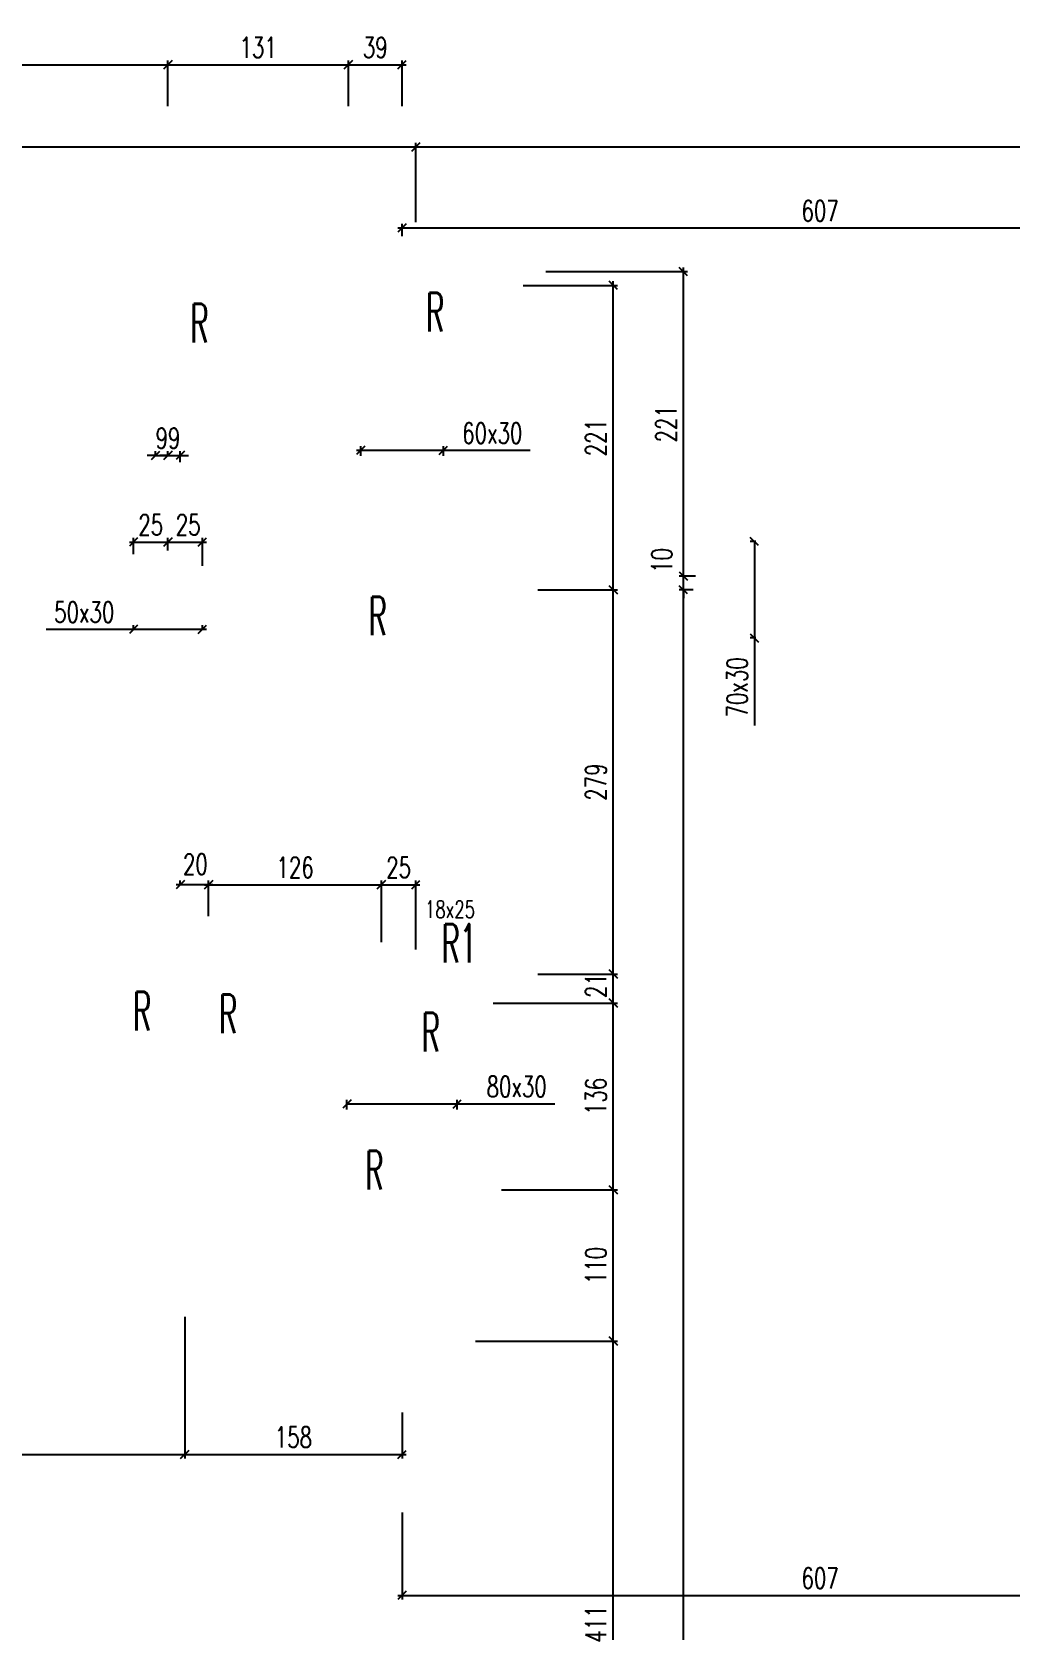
# Model space of a CAD drawing. Extents: x 307 to 786, y -197 to -94.
# Drawn here: x 321.51 to 328.61, y -107.27 to -95.67 of the extents above; entities that cross this region are included whole.
import ezdxf

# ---------------------------------------------------------------- set-up
doc = ezdxf.new("R2010")
doc.units = 0
doc.header["$LTSCALE"] = 0.5
doc.header["$MEASUREMENT"] = 0
doc.layers.get('DEFPOINTS').update_dxf_attribs({"linetype": 'CONTINUOUS'})
doc.layers.add('COTATION', color=7, linetype='CONTINUOUS')
doc.layers.add('REPERE-RAID', color=4, linetype='CONTINUOUS')
doc.styles.add('ROMANS8', font='romans.shx', dxfattribs={"width": 0.7})
doc.styles.get("Standard").update_dxf_attribs({"font": 'txt.shx'})
doc.dimstyles.new('COT50 cm', dxfattribs={"dimtxt": 0.15, "dimasz": 0.06, "dimexe": 0.03, "dimexo": 0.1, "dimgap": 0.05, "dimtad": 1, "dimdec": 0, "dimlfac": 100, "dimzin": 0, "dimdsep": 46, "dimtxsty": 'ROMANS8', "dimblk1": 'OBLIQUE', "dimblk2": 'OBLIQUE', "dimsah": 1, "dimcen": 0.03, "dimdle": 0.03, "dimclrt": 1, "dimadec": 0, "dimazin": 0, "dimtfac": 1, "dimtdec": 0, "dimtmove": 0, "dimatfit": 3, "dimfxl": 1, "dimfxlon": 1, "dimtolj": 1, "dimtzin": 0, "dimlwd": -1, "dimlwe": -1, "dimarcsym": 0})

# ---------------------------------------------------------------- blocks, each defined once
blk = doc.blocks.new('_Oblique')
at = {"layer": 'COTATION', "color": 0, "lineweight": -2}
blk.add_line((-0.5, -0.5), (0.5, 0.5), dxfattribs=at)
blk = doc.blocks.new('*D3')
at = {"layer": 'COTATION', "color": 0, "transparency": 16777216}
for p, q in [((317.269, -95.905), (322.529, -95.905)), ((317.299, -96.205), (317.299, -95.875)), ((322.499, -96.205), (322.499, -95.875))]:
    blk.add_line(p, q, dxfattribs=at)
at = {"layer": 'DEFPOINTS', "color": 0, "transparency": 16777216}
for p in [(322.499, -95.905), (317.299, -96.667), (322.499, -96.76)]:
    blk.add_point(p, dxfattribs=at)
at = {"layer": 'COTATION', "color": 0, "transparency": 16777216, "xscale": 0.06, "yscale": 0.06, "zscale": 0.06, "rotation": 180}
blk.add_blockref('_Oblique', (317.299, -95.905), dxfattribs=at)
at = {"layer": 'COTATION', "color": 0, "transparency": 16777216, "xscale": 0.06, "yscale": 0.06, "zscale": 0.06}
blk.add_blockref('_Oblique', (322.499, -95.905), dxfattribs=at)
at = {"layer": 'COTATION', "color": 1, "transparency": 16777216, "insert": (319.899, -95.78), "char_height": 0.15, "attachment_point": 5, "style": 'ROMANS8', "bg_fill": 3, "box_fill_scale": 1.25, "bg_fill_color": 256, "bg_fill_true_color": 13158600, "bg_fill_transparency": 0}
blk.add_mtext('\\A1;520', dxfattribs=at)
blk = doc.blocks.new('*D4')
at = {"layer": 'COTATION', "color": 0, "transparency": 16777216}
for p, q in [((323.779, -95.905), (324.229, -95.905)), ((323.809, -96.205), (323.809, -95.875)), ((324.199, -96.205), (324.199, -95.875))]:
    blk.add_line(p, q, dxfattribs=at)
at = {"layer": 'DEFPOINTS', "color": 0, "transparency": 16777216}
for p in [(324.199, -95.905), (324.199, -97.083), (323.809, -97.184)]:
    blk.add_point(p, dxfattribs=at)
at = {"layer": 'COTATION', "color": 0, "transparency": 16777216, "xscale": 0.06, "yscale": 0.06, "zscale": 0.06, "rotation": 180}
blk.add_blockref('_Oblique', (323.809, -95.905), dxfattribs=at)
at = {"layer": 'COTATION', "color": 0, "transparency": 16777216, "xscale": 0.06, "yscale": 0.06, "zscale": 0.06}
blk.add_blockref('_Oblique', (324.199, -95.905), dxfattribs=at)
at = {"layer": 'COTATION', "color": 1, "transparency": 16777216, "insert": (324.004, -95.78), "char_height": 0.15, "attachment_point": 5, "style": 'ROMANS8', "bg_fill": 3, "box_fill_scale": 1.25, "bg_fill_color": 256, "bg_fill_true_color": 13158600, "bg_fill_transparency": 0}
blk.add_mtext('\\A1;39', dxfattribs=at)
blk = doc.blocks.new('*D5')
at = {"layer": 'COTATION', "color": 0, "transparency": 16777216}
for p, q in [((324.199, -97.149), (324.199, -97.06)), ((330.269, -97.318), (330.269, -97.06)), ((324.169, -97.09), (330.299, -97.09))]:
    blk.add_line(p, q, dxfattribs=at)
at = {"layer": 'DEFPOINTS', "color": 0, "transparency": 16777216}
for p in [(330.269, -97.09), (324.199, -97.249), (330.269, -97.418)]:
    blk.add_point(p, dxfattribs=at)
at = {"layer": 'COTATION', "color": 0, "transparency": 16777216, "xscale": 0.06, "yscale": 0.06, "zscale": 0.06, "rotation": 180}
blk.add_blockref('_Oblique', (324.199, -97.09), dxfattribs=at)
at = {"layer": 'COTATION', "color": 0, "transparency": 16777216, "xscale": 0.06, "yscale": 0.06, "zscale": 0.06}
blk.add_blockref('_Oblique', (330.269, -97.09), dxfattribs=at)
at = {"layer": 'COTATION', "color": 1, "transparency": 16777216, "insert": (327.234, -96.965), "char_height": 0.15, "attachment_point": 5, "style": 'ROMANS8', "bg_fill": 3, "box_fill_scale": 1.25, "bg_fill_color": 256, "bg_fill_true_color": 13158600, "bg_fill_transparency": 0}
blk.add_mtext('\\A1;607', dxfattribs=at)
blk = doc.blocks.new('*D56')
at = {"layer": 'COTATION', "color": 0, "transparency": 16777216}
for p, q in [((324.732, -105.17), (325.762, -105.17)), ((325.732, -109.307), (325.732, -105.14)), ((324.732, -109.277), (325.762, -109.277))]:
    blk.add_line(p, q, dxfattribs=at)
at = {"layer": 'DEFPOINTS', "color": 0, "transparency": 16777216}
for p in [(324.299, -105.17), (325.732, -105.17), (324.356, -109.277)]:
    blk.add_point(p, dxfattribs=at)
at = {"layer": 'COTATION', "color": 0, "transparency": 16777216, "xscale": 0.06, "yscale": 0.06, "zscale": 0.06}
for p, rotation in [((325.732, -105.17), 90), ((325.732, -109.277), 270)]:
    blk.add_blockref('_Oblique', p, dxfattribs=dict(at, rotation=rotation))
at = {"layer": 'COTATION', "color": 1, "transparency": 16777216, "insert": (325.607, -107.223), "char_height": 0.15, "attachment_point": 5, "rotation": 90, "style": 'ROMANS8'}
blk.add_mtext('\\A1;411', dxfattribs=at)
blk = doc.blocks.new('*D57')
at = {"layer": 'COTATION', "color": 0, "transparency": 16777216}
for p, q in [((325.732, -105.2), (325.732, -104.042)), ((324.921, -104.072), (325.762, -104.072)), ((324.732, -105.17), (325.762, -105.17))]:
    blk.add_line(p, q, dxfattribs=at)
at = {"layer": 'DEFPOINTS', "color": 0, "transparency": 16777216}
for p in [(324.821, -104.072), (325.732, -104.072), (324.299, -105.17)]:
    blk.add_point(p, dxfattribs=at)
at = {"layer": 'COTATION', "color": 0, "transparency": 16777216, "xscale": 0.06, "yscale": 0.06, "zscale": 0.06}
for p, rotation in [((325.732, -104.072), 90), ((325.732, -105.17), 270)]:
    blk.add_blockref('_Oblique', p, dxfattribs=dict(at, rotation=rotation))
at = {"layer": 'COTATION', "color": 1, "transparency": 16777216, "insert": (325.607, -104.621), "char_height": 0.15, "attachment_point": 5, "rotation": 90, "style": 'ROMANS8'}
blk.add_mtext('\\A1;110', dxfattribs=at)
blk = doc.blocks.new('*D58')
at = {"layer": 'COTATION', "color": 0, "transparency": 16777216}
for p, q in [((324.861, -102.716), (325.762, -102.716)), ((325.732, -104.102), (325.732, -102.686)), ((324.921, -104.072), (325.762, -104.072))]:
    blk.add_line(p, q, dxfattribs=at)
at = {"layer": 'DEFPOINTS', "color": 0, "transparency": 16777216}
for p in [(324.761, -102.716), (325.732, -102.716), (324.821, -104.072)]:
    blk.add_point(p, dxfattribs=at)
at = {"layer": 'COTATION', "color": 0, "transparency": 16777216, "xscale": 0.06, "yscale": 0.06, "zscale": 0.06}
for p, rotation in [((325.732, -102.716), 90), ((325.732, -104.072), 270)]:
    blk.add_blockref('_Oblique', p, dxfattribs=dict(at, rotation=rotation))
at = {"layer": 'COTATION', "color": 1, "transparency": 16777216, "insert": (325.607, -103.394), "char_height": 0.15, "attachment_point": 5, "rotation": 90, "style": 'ROMANS8'}
blk.add_mtext('\\A1;136', dxfattribs=at)
blk = doc.blocks.new('*D59')
at = {"layer": 'COTATION', "color": 0, "transparency": 16777216}
for p, q in [((325.185, -102.506), (325.762, -102.506)), ((325.732, -102.746), (325.732, -102.476)), ((324.861, -102.716), (325.762, -102.716))]:
    blk.add_line(p, q, dxfattribs=at)
at = {"layer": 'DEFPOINTS', "color": 0, "transparency": 16777216}
for p in [(325.085, -102.506), (325.732, -102.506), (324.761, -102.716)]:
    blk.add_point(p, dxfattribs=at)
at = {"layer": 'COTATION', "color": 0, "transparency": 16777216, "xscale": 0.06, "yscale": 0.06, "zscale": 0.06}
for p, rotation in [((325.732, -102.506), 90), ((325.732, -102.716), 270)]:
    blk.add_blockref('_Oblique', p, dxfattribs=dict(at, rotation=rotation))
at = {"layer": 'COTATION', "color": 1, "transparency": 16777216, "insert": (325.607, -102.589), "char_height": 0.15, "attachment_point": 5, "rotation": 90, "style": 'ROMANS8'}
blk.add_mtext('\\A1;21', dxfattribs=at)
blk = doc.blocks.new('*D60')
at = {"layer": 'COTATION', "color": 0, "transparency": 16777216}
for p, q in [((325.185, -99.717), (325.762, -99.717)), ((325.732, -102.536), (325.732, -99.687)), ((325.185, -102.506), (325.762, -102.506))]:
    blk.add_line(p, q, dxfattribs=at)
at = {"layer": 'DEFPOINTS', "color": 0, "transparency": 16777216}
for p in [(325.085, -99.717), (325.732, -99.717), (325.085, -102.506)]:
    blk.add_point(p, dxfattribs=at)
at = {"layer": 'COTATION', "color": 0, "transparency": 16777216, "xscale": 0.06, "yscale": 0.06, "zscale": 0.06}
for p, rotation in [((325.732, -99.717), 90), ((325.732, -102.506), 270)]:
    blk.add_blockref('_Oblique', p, dxfattribs=dict(at, rotation=rotation))
at = {"layer": 'COTATION', "color": 1, "transparency": 16777216, "insert": (325.607, -101.112), "char_height": 0.15, "attachment_point": 5, "rotation": 90, "style": 'ROMANS8'}
blk.add_mtext('\\A1;279', dxfattribs=at)
blk = doc.blocks.new('*D61')
at = {"layer": 'COTATION', "color": 0, "transparency": 16777216}
for p, q in [((325.078, -97.507), (325.762, -97.507)), ((325.732, -99.747), (325.732, -97.477)), ((325.185, -99.717), (325.762, -99.717))]:
    blk.add_line(p, q, dxfattribs=at)
at = {"layer": 'DEFPOINTS', "color": 0, "transparency": 16777216}
for p in [(324.978, -97.507), (325.732, -97.507), (325.085, -99.717)]:
    blk.add_point(p, dxfattribs=at)
at = {"layer": 'COTATION', "color": 0, "transparency": 16777216, "xscale": 0.06, "yscale": 0.06, "zscale": 0.06}
for p, rotation in [((325.732, -97.507), 90), ((325.732, -99.717), 270)]:
    blk.add_blockref('_Oblique', p, dxfattribs=dict(at, rotation=rotation))
at = {"layer": 'COTATION', "color": 1, "transparency": 16777216, "insert": (325.607, -98.612), "char_height": 0.15, "attachment_point": 5, "rotation": 90, "style": 'ROMANS8'}
blk.add_mtext('\\A1;221', dxfattribs=at)
blk = doc.blocks.new('*D98')
at = {"layer": 'COTATION', "color": 0, "transparency": 16777216}
for p, q in [((322.469, -95.905), (323.839, -95.905)), ((322.499, -96.205), (322.499, -95.875)), ((323.809, -96.205), (323.809, -95.875))]:
    blk.add_line(p, q, dxfattribs=at)
at = {"layer": 'DEFPOINTS', "color": 0, "transparency": 16777216}
for p in [(323.809, -95.905), (323.809, -96.596), (322.499, -96.76)]:
    blk.add_point(p, dxfattribs=at)
at = {"layer": 'COTATION', "color": 0, "transparency": 16777216, "xscale": 0.06, "yscale": 0.06, "zscale": 0.06, "rotation": 180}
blk.add_blockref('_Oblique', (322.499, -95.905), dxfattribs=at)
at = {"layer": 'COTATION', "color": 0, "transparency": 16777216, "xscale": 0.06, "yscale": 0.06, "zscale": 0.06}
blk.add_blockref('_Oblique', (323.809, -95.905), dxfattribs=at)
at = {"layer": 'COTATION', "color": 1, "transparency": 16777216, "insert": (323.154, -95.78), "char_height": 0.15, "attachment_point": 5, "style": 'ROMANS8', "bg_fill": 3, "box_fill_scale": 1.25, "bg_fill_color": 256, "bg_fill_true_color": 13158600, "bg_fill_transparency": 0}
blk.add_mtext('\\A1;131', dxfattribs=at)
blk = doc.blocks.new('*D109')
at = {"layer": 'COTATION', "color": 0, "transparency": 16777216}
for p, q in [((326.768, -99.366), (326.727, -99.366)), ((326.757, -99.366), (326.757, -100.096)), ((326.768, -100.066), (326.727, -100.066)), ((326.757, -100.066), (326.757, -100.702))]:
    blk.add_line(p, q, dxfattribs=at)
at = {"layer": 'DEFPOINTS', "color": 0, "transparency": 16777216}
for p in [(326.757, -99.366), (326.868, -99.366), (326.868, -100.066)]:
    blk.add_point(p, dxfattribs=at)
at = {"layer": 'COTATION', "color": 0, "transparency": 16777216, "xscale": 0.06, "yscale": 0.06, "zscale": 0.06}
for p, rotation in [((326.757, -99.366), 90), ((326.757, -100.066), 270)]:
    blk.add_blockref('_Oblique', p, dxfattribs=dict(at, rotation=rotation))
at = {"layer": 'COTATION', "color": 1, "transparency": 16777216, "insert": (326.632, -100.424), "char_height": 0.15, "attachment_point": 5, "rotation": 90, "style": 'ROMANS8'}
blk.add_mtext('\\A1;70x30', dxfattribs=at)
blk = doc.blocks.new('*D134')
at = {"layer": 'COTATION', "color": 0, "transparency": 16777216}
for p, q in [((323.799, -103.488), (323.799, -103.418)), ((323.799, -103.448), (324.629, -103.448)), ((324.599, -103.488), (324.599, -103.418)), ((324.599, -103.448), (325.309, -103.448))]:
    blk.add_line(p, q, dxfattribs=at)
at = {"layer": 'DEFPOINTS', "color": 0, "transparency": 16777216}
for p in [(323.799, -103.448), (323.799, -103.62), (324.599, -103.659)]:
    blk.add_point(p, dxfattribs=at)
at = {"layer": 'COTATION', "color": 0, "transparency": 16777216, "xscale": 0.06, "yscale": 0.06, "zscale": 0.06, "rotation": 180}
blk.add_blockref('_Oblique', (323.799, -103.448), dxfattribs=at)
at = {"layer": 'COTATION', "color": 0, "transparency": 16777216, "xscale": 0.06, "yscale": 0.06, "zscale": 0.06}
blk.add_blockref('_Oblique', (324.599, -103.448), dxfattribs=at)
at = {"layer": 'COTATION', "color": 1, "transparency": 16777216, "insert": (325.031, -103.323), "char_height": 0.15, "attachment_point": 5, "style": 'ROMANS8'}
blk.add_mtext('\\A1;80x30', dxfattribs=at)
blk = doc.blocks.new('*D138')
at = {"layer": 'COTATION', "color": 0, "transparency": 16777216}
for p, q in [((322.219, -99.37), (322.529, -99.37)), ((322.249, -99.457), (322.249, -99.34)), ((322.499, -99.432), (322.499, -99.34))]:
    blk.add_line(p, q, dxfattribs=at)
at = {"layer": 'DEFPOINTS', "color": 0, "transparency": 16777216}
for p in [(322.499, -99.37), (322.249, -99.557), (322.499, -99.532)]:
    blk.add_point(p, dxfattribs=at)
at = {"layer": 'COTATION', "color": 0, "transparency": 16777216, "xscale": 0.06, "yscale": 0.06, "zscale": 0.06, "rotation": 180}
blk.add_blockref('_Oblique', (322.249, -99.37), dxfattribs=at)
at = {"layer": 'COTATION', "color": 0, "transparency": 16777216, "xscale": 0.06, "yscale": 0.06, "zscale": 0.06}
blk.add_blockref('_Oblique', (322.499, -99.37), dxfattribs=at)
at = {"layer": 'COTATION', "color": 1, "transparency": 16777216, "insert": (322.374, -99.245), "char_height": 0.15, "attachment_point": 5, "style": 'ROMANS8'}
blk.add_mtext('\\A1;25', dxfattribs=at)
blk = doc.blocks.new('*D139')
at = {"layer": 'COTATION', "color": 0, "transparency": 16777216}
for p, q in [((322.469, -99.37), (322.779, -99.37)), ((322.499, -99.432), (322.499, -99.34)), ((322.749, -99.542), (322.749, -99.34))]:
    blk.add_line(p, q, dxfattribs=at)
at = {"layer": 'DEFPOINTS', "color": 0, "transparency": 16777216}
for p in [(322.749, -99.37), (322.499, -99.532), (322.749, -99.642)]:
    blk.add_point(p, dxfattribs=at)
at = {"layer": 'COTATION', "color": 0, "transparency": 16777216, "xscale": 0.06, "yscale": 0.06, "zscale": 0.06, "rotation": 180}
blk.add_blockref('_Oblique', (322.499, -99.37), dxfattribs=at)
at = {"layer": 'COTATION', "color": 0, "transparency": 16777216, "xscale": 0.06, "yscale": 0.06, "zscale": 0.06}
blk.add_blockref('_Oblique', (322.749, -99.37), dxfattribs=at)
at = {"layer": 'COTATION', "color": 1, "transparency": 16777216, "insert": (322.646, -99.245), "char_height": 0.15, "attachment_point": 5, "style": 'ROMANS8'}
blk.add_mtext('\\A1;25', dxfattribs=at)
blk = doc.blocks.new('*D142')
at = {"layer": 'COTATION', "color": 0, "transparency": 16777216}
for p, q in [((322.409, -98.741), (322.409, -98.711)), ((322.499, -98.741), (322.499, -98.711)), ((322.409, -98.741), (322.349, -98.741)), ((322.409, -98.741), (322.499, -98.741)), ((322.499, -98.741), (322.559, -98.741))]:
    blk.add_line(p, q, dxfattribs=at)
at = {"layer": 'DEFPOINTS', "color": 0, "transparency": 16777216}
for p in [(322.409, -98.8), (322.499, -98.741), (322.499, -98.8)]:
    blk.add_point(p, dxfattribs=at)
at = {"layer": 'COTATION', "color": 0, "transparency": 16777216, "xscale": 0.06, "yscale": 0.06, "zscale": 0.06}
blk.add_blockref('_Oblique', (322.409, -98.741), dxfattribs=at)
at = {"layer": 'COTATION', "color": 0, "transparency": 16777216, "xscale": 0.06, "yscale": 0.06, "zscale": 0.06, "rotation": 180}
blk.add_blockref('_Oblique', (322.499, -98.741), dxfattribs=at)
at = {"layer": 'COTATION', "color": 1, "transparency": 16777216, "insert": (322.454, -98.616), "char_height": 0.15, "attachment_point": 5, "style": 'ROMANS8'}
blk.add_mtext('\\A1;9', dxfattribs=at)
blk = doc.blocks.new('*D143')
at = {"layer": 'COTATION', "color": 0, "transparency": 16777216}
for p, q in [((322.499, -98.741), (322.499, -98.711)), ((322.589, -98.79), (322.589, -98.711)), ((322.499, -98.741), (322.439, -98.741)), ((322.499, -98.741), (322.589, -98.741)), ((322.589, -98.741), (322.649, -98.741))]:
    blk.add_line(p, q, dxfattribs=at)
at = {"layer": 'DEFPOINTS', "color": 0, "transparency": 16777216}
for p in [(322.499, -98.8), (322.589, -98.741), (322.589, -98.89)]:
    blk.add_point(p, dxfattribs=at)
at = {"layer": 'COTATION', "color": 0, "transparency": 16777216, "xscale": 0.06, "yscale": 0.06, "zscale": 0.06}
blk.add_blockref('_Oblique', (322.499, -98.741), dxfattribs=at)
at = {"layer": 'COTATION', "color": 0, "transparency": 16777216, "xscale": 0.06, "yscale": 0.06, "zscale": 0.06, "rotation": 180}
blk.add_blockref('_Oblique', (322.589, -98.741), dxfattribs=at)
at = {"layer": 'COTATION', "color": 1, "transparency": 16777216, "insert": (322.544, -98.616), "char_height": 0.15, "attachment_point": 5, "style": 'ROMANS8'}
blk.add_mtext('\\A1;9', dxfattribs=at)
blk = doc.blocks.new('*D146')
at = {"layer": 'COTATION', "color": 0, "transparency": 16777216}
for p, q in [((322.249, -100.009), (322.249, -99.974)), ((322.749, -100.009), (322.749, -99.974)), ((322.249, -100.004), (321.614, -100.004)), ((322.779, -100.004), (322.249, -100.004))]:
    blk.add_line(p, q, dxfattribs=at)
at = {"layer": 'DEFPOINTS', "color": 0, "transparency": 16777216}
for p in [(322.249, -100.004), (322.249, -100.109), (322.749, -100.109)]:
    blk.add_point(p, dxfattribs=at)
at = {"layer": 'COTATION', "color": 0, "transparency": 16777216, "xscale": 0.06, "yscale": 0.06, "zscale": 0.06, "rotation": 180}
blk.add_blockref('_Oblique', (322.249, -100.004), dxfattribs=at)
at = {"layer": 'COTATION', "color": 0, "transparency": 16777216, "xscale": 0.06, "yscale": 0.06, "zscale": 0.06}
blk.add_blockref('_Oblique', (322.749, -100.004), dxfattribs=at)
at = {"layer": 'COTATION', "color": 1, "transparency": 16777216, "insert": (321.891, -99.879), "char_height": 0.15, "attachment_point": 5, "style": 'ROMANS8'}
blk.add_mtext('\\A1;50x30', dxfattribs=at)
blk = doc.blocks.new('*D148')
at = {"layer": 'COTATION', "color": 0, "transparency": 16777216}
for p, q in [((323.869, -98.704), (324.499, -98.704)), ((323.899, -98.744), (323.899, -98.674)), ((324.499, -98.744), (324.499, -98.674)), ((324.499, -98.704), (325.129, -98.704))]:
    blk.add_line(p, q, dxfattribs=at)
at = {"layer": 'DEFPOINTS', "color": 0, "transparency": 16777216}
for p in [(324.499, -98.704), (323.899, -99.044), (324.499, -99.044)]:
    blk.add_point(p, dxfattribs=at)
at = {"layer": 'COTATION', "color": 0, "transparency": 16777216, "xscale": 0.06, "yscale": 0.06, "zscale": 0.06, "rotation": 180}
blk.add_blockref('_Oblique', (323.899, -98.704), dxfattribs=at)
at = {"layer": 'COTATION', "color": 0, "transparency": 16777216, "xscale": 0.06, "yscale": 0.06, "zscale": 0.06}
blk.add_blockref('_Oblique', (324.499, -98.704), dxfattribs=at)
at = {"layer": 'COTATION', "color": 1, "transparency": 16777216, "insert": (324.854, -98.579), "char_height": 0.15, "attachment_point": 5, "style": 'ROMANS8'}
blk.add_mtext('\\A1;60x30', dxfattribs=at)
blk = doc.blocks.new('*D452')
at = {"layer": 'COTATION', "color": 0, "linetype": 'ByBlock', "transparency": 16777216}
for p, q in [((317.349, -104.993), (317.349, -106.023)), ((322.621, -104.993), (322.621, -106.023)), ((317.319, -105.993), (322.651, -105.993))]:
    blk.add_line(p, q, dxfattribs=at)
at = {"layer": 'DEFPOINTS', "color": 0, "linetype": 'ByBlock', "transparency": 16777216}
for p in [(317.349, -104.572), (322.621, -104.822), (322.621, -105.993)]:
    blk.add_point(p, dxfattribs=at)
at = {"layer": 'COTATION', "color": 0, "linetype": 'ByBlock', "transparency": 16777216, "xscale": 0.06, "yscale": 0.06, "zscale": 0.06, "rotation": 180}
blk.add_blockref('_Oblique', (317.349, -105.993), dxfattribs=at)
at = {"layer": 'COTATION', "color": 0, "linetype": 'ByBlock', "transparency": 16777216, "xscale": 0.06, "yscale": 0.06, "zscale": 0.06}
blk.add_blockref('_Oblique', (322.621, -105.993), dxfattribs=at)
at = {"layer": 'COTATION', "color": 1, "linetype": 'ByBlock', "transparency": 16777216, "insert": (319.985, -105.868), "char_height": 0.15, "attachment_point": 5, "style": 'ROMANS8'}
blk.add_mtext('\\A1;527', dxfattribs=at)
blk = doc.blocks.new('*D453')
at = {"layer": 'COTATION', "color": 0, "linetype": 'ByBlock', "transparency": 16777216}
for p, q in [((322.621, -104.993), (322.621, -106.023)), ((324.199, -105.688), (324.199, -106.023)), ((322.591, -105.993), (324.229, -105.993))]:
    blk.add_line(p, q, dxfattribs=at)
at = {"layer": 'DEFPOINTS', "color": 0, "linetype": 'ByBlock', "transparency": 16777216}
for p in [(322.621, -104.822), (324.199, -105.588), (324.199, -105.993)]:
    blk.add_point(p, dxfattribs=at)
at = {"layer": 'COTATION', "color": 0, "linetype": 'ByBlock', "transparency": 16777216, "xscale": 0.06, "yscale": 0.06, "zscale": 0.06, "rotation": 180}
blk.add_blockref('_Oblique', (322.621, -105.993), dxfattribs=at)
at = {"layer": 'COTATION', "color": 0, "linetype": 'ByBlock', "transparency": 16777216, "xscale": 0.06, "yscale": 0.06, "zscale": 0.06}
blk.add_blockref('_Oblique', (324.199, -105.993), dxfattribs=at)
at = {"layer": 'COTATION', "color": 1, "linetype": 'ByBlock', "transparency": 16777216, "insert": (323.41, -105.868), "char_height": 0.15, "attachment_point": 5, "style": 'ROMANS8'}
blk.add_mtext('\\A1;158', dxfattribs=at)
blk = doc.blocks.new('*D454')
at = {"layer": 'COTATION', "color": 0, "transparency": 16777216}
for p, q in [((330.269, -106.117), (330.269, -107.046)), ((324.199, -106.413), (324.199, -107.046)), ((324.169, -107.016), (330.299, -107.016))]:
    blk.add_line(p, q, dxfattribs=at)
at = {"layer": 'DEFPOINTS', "color": 0, "transparency": 16777216}
for p in [(330.269, -106.017), (324.199, -106.313), (330.269, -107.016)]:
    blk.add_point(p, dxfattribs=at)
at = {"layer": 'COTATION', "color": 0, "transparency": 16777216, "xscale": 0.06, "yscale": 0.06, "zscale": 0.06, "rotation": 180}
blk.add_blockref('_Oblique', (324.199, -107.016), dxfattribs=at)
at = {"layer": 'COTATION', "color": 0, "transparency": 16777216, "xscale": 0.06, "yscale": 0.06, "zscale": 0.06}
blk.add_blockref('_Oblique', (330.269, -107.016), dxfattribs=at)
at = {"layer": 'COTATION', "color": 1, "transparency": 16777216, "insert": (327.234, -106.891), "char_height": 0.15, "attachment_point": 5, "style": 'ROMANS8'}
blk.add_mtext('\\A1;607', dxfattribs=at)
blk = doc.blocks.new('*D666')
at = {"layer": 'COTATION', "color": 0, "transparency": 16777216}
for p, q in [((326.312, -99.717), (326.212, -99.717)), ((326.242, -116.772), (326.242, -99.687)), ((326.242, -116.742), (326.212, -116.742))]:
    blk.add_line(p, q, dxfattribs=at)
at = {"layer": 'DEFPOINTS', "color": 0, "transparency": 16777216}
for p in [(326.242, -99.717), (326.412, -99.717), (326.288, -116.742)]:
    blk.add_point(p, dxfattribs=at)
at = {"layer": 'COTATION', "color": 0, "transparency": 16777216, "xscale": 0.06, "yscale": 0.06, "zscale": 0.06}
for p, rotation in [((326.242, -99.717), 90), ((326.242, -116.742), 270)]:
    blk.add_blockref('_Oblique', p, dxfattribs=dict(at, rotation=rotation))
at = {"layer": 'COTATION', "color": 1, "transparency": 16777216, "insert": (326.117, -108.23), "char_height": 0.15, "attachment_point": 5, "rotation": 90, "style": 'ROMANS8'}
blk.add_mtext('\\A1;1703', dxfattribs=at)
blk = doc.blocks.new('*D667')
at = {"layer": 'COTATION', "color": 0, "transparency": 16777216}
for p, q in [((326.329, -99.617), (326.212, -99.617)), ((326.242, -99.617), (326.242, -99.557)), ((326.242, -99.717), (326.242, -99.617)), ((326.312, -99.717), (326.212, -99.717)), ((326.242, -99.717), (326.242, -99.777))]:
    blk.add_line(p, q, dxfattribs=at)
at = {"layer": 'DEFPOINTS', "color": 0, "transparency": 16777216}
for p in [(326.242, -99.617), (326.429, -99.617), (326.412, -99.717)]:
    blk.add_point(p, dxfattribs=at)
at = {"layer": 'COTATION', "color": 0, "transparency": 16777216, "xscale": 0.06, "yscale": 0.06, "zscale": 0.06}
for p, rotation in [((326.242, -99.617), 270), ((326.242, -99.717), 90)]:
    blk.add_blockref('_Oblique', p, dxfattribs=dict(at, rotation=rotation))
at = {"layer": 'COTATION', "color": 1, "transparency": 16777216, "insert": (326.085, -99.504), "char_height": 0.15, "attachment_point": 5, "rotation": 90, "style": 'ROMANS8'}
blk.add_mtext('\\A1;10', dxfattribs=at)
blk = doc.blocks.new('*D668')
at = {"layer": 'COTATION', "color": 0, "transparency": 16777216}
for p, q in [((325.242, -97.407), (326.272, -97.407)), ((326.242, -99.647), (326.242, -97.377)), ((326.329, -99.617), (326.212, -99.617))]:
    blk.add_line(p, q, dxfattribs=at)
at = {"layer": 'DEFPOINTS', "color": 0, "transparency": 16777216}
for p in [(324.299, -97.407), (326.242, -97.407), (326.429, -99.617)]:
    blk.add_point(p, dxfattribs=at)
at = {"layer": 'COTATION', "color": 0, "transparency": 16777216, "xscale": 0.06, "yscale": 0.06, "zscale": 0.06}
for p, rotation in [((326.242, -97.407), 90), ((326.242, -99.617), 270)]:
    blk.add_blockref('_Oblique', p, dxfattribs=dict(at, rotation=rotation))
at = {"layer": 'COTATION', "color": 1, "transparency": 16777216, "insert": (326.117, -98.512), "char_height": 0.15, "attachment_point": 5, "rotation": 90, "style": 'ROMANS8'}
blk.add_mtext('\\A1;221', dxfattribs=at)
blk = doc.blocks.new('*D713')
at = {"layer": 'COTATION', "color": 0, "transparency": 16777216}
for p, q in [((317.17, -96.502), (324.329, -96.502)), ((317.2, -97.048), (317.2, -96.472)), ((324.299, -97.048), (324.299, -96.472))]:
    blk.add_line(p, q, dxfattribs=at)
at = {"layer": 'DEFPOINTS', "color": 0, "transparency": 16777216}
for p in [(324.299, -96.502), (317.2, -97.148), (324.299, -97.148)]:
    blk.add_point(p, dxfattribs=at)
at = {"layer": 'COTATION', "color": 0, "transparency": 16777216, "xscale": 0.06, "yscale": 0.06, "zscale": 0.06, "rotation": 180}
blk.add_blockref('_Oblique', (317.2, -96.502), dxfattribs=at)
at = {"layer": 'COTATION', "color": 0, "transparency": 16777216, "xscale": 0.06, "yscale": 0.06, "zscale": 0.06}
blk.add_blockref('_Oblique', (324.299, -96.502), dxfattribs=at)
at = {"layer": 'COTATION', "color": 1, "transparency": 16777216, "insert": (320.749, -96.377), "char_height": 0.15, "attachment_point": 5, "style": 'ROMANS8'}
blk.add_mtext('\\A1;710', dxfattribs=at)
blk = doc.blocks.new('*D714')
at = {"layer": 'COTATION', "color": 0, "transparency": 16777216}
for p, q in [((324.269, -96.502), (346.126, -96.502)), ((324.299, -97.048), (324.299, -96.472)), ((346.096, -96.876), (346.096, -96.472))]:
    blk.add_line(p, q, dxfattribs=at)
at = {"layer": 'DEFPOINTS', "color": 0, "transparency": 16777216}
for p in [(346.096, -96.502), (346.096, -96.976), (324.299, -97.148)]:
    blk.add_point(p, dxfattribs=at)
at = {"layer": 'COTATION', "color": 0, "transparency": 16777216, "xscale": 0.06, "yscale": 0.06, "zscale": 0.06, "rotation": 180}
blk.add_blockref('_Oblique', (324.299, -96.502), dxfattribs=at)
at = {"layer": 'COTATION', "color": 0, "transparency": 16777216, "xscale": 0.06, "yscale": 0.06, "zscale": 0.06}
blk.add_blockref('_Oblique', (346.096, -96.502), dxfattribs=at)
at = {"layer": 'COTATION', "color": 1, "transparency": 16777216, "insert": (335.197, -96.377), "char_height": 0.15, "attachment_point": 5, "style": 'ROMANS8'}
blk.add_mtext('\\A1;2180', dxfattribs=at)
blk = doc.blocks.new('*D1400')
at = {"layer": 'COTATION', "color": 0, "transparency": 16777216}
for p, q in [((322.794, -102.086), (322.794, -101.827)), ((324.049, -102.273), (324.049, -101.827)), ((322.764, -101.857), (324.079, -101.857))]:
    blk.add_line(p, q, dxfattribs=at)
at = {"layer": 'DEFPOINTS', "color": 0, "transparency": 16777216}
for p in [(324.049, -101.857), (322.794, -102.186), (324.049, -102.373)]:
    blk.add_point(p, dxfattribs=at)
at = {"layer": 'COTATION', "color": 0, "transparency": 16777216, "xscale": 0.06, "yscale": 0.06, "zscale": 0.06, "rotation": 180}
blk.add_blockref('_Oblique', (322.794, -101.857), dxfattribs=at)
at = {"layer": 'COTATION', "color": 0, "transparency": 16777216, "xscale": 0.06, "yscale": 0.06, "zscale": 0.06}
blk.add_blockref('_Oblique', (324.049, -101.857), dxfattribs=at)
at = {"layer": 'COTATION', "color": 1, "transparency": 16777216, "insert": (323.422, -101.732), "char_height": 0.15, "attachment_point": 5, "style": 'ROMANS8'}
blk.add_mtext('\\A1;126', dxfattribs=at)
blk = doc.blocks.new('*D1401')
at = {"layer": 'COTATION', "color": 0, "transparency": 16777216}
for p, q in [((322.589, -101.857), (322.589, -101.827)), ((322.794, -102.086), (322.794, -101.827)), ((322.824, -101.857), (322.559, -101.857))]:
    blk.add_line(p, q, dxfattribs=at)
at = {"layer": 'DEFPOINTS', "color": 0, "transparency": 16777216}
for p in [(322.589, -101.857), (322.589, -101.916), (322.794, -102.186)]:
    blk.add_point(p, dxfattribs=at)
at = {"layer": 'COTATION', "color": 0, "transparency": 16777216, "xscale": 0.06, "yscale": 0.06, "zscale": 0.06, "rotation": 180}
blk.add_blockref('_Oblique', (322.589, -101.857), dxfattribs=at)
at = {"layer": 'COTATION', "color": 0, "transparency": 16777216, "xscale": 0.06, "yscale": 0.06, "zscale": 0.06}
blk.add_blockref('_Oblique', (322.794, -101.857), dxfattribs=at)
at = {"layer": 'COTATION', "color": 1, "transparency": 16777216, "insert": (322.698, -101.709), "char_height": 0.15, "attachment_point": 5, "style": 'ROMANS8'}
blk.add_mtext('\\A1;20', dxfattribs=at)
blk = doc.blocks.new('*D1402')
at = {"layer": 'COTATION', "color": 0, "transparency": 16777216}
for p, q in [((324.049, -102.273), (324.049, -101.827)), ((324.299, -102.328), (324.299, -101.827)), ((324.019, -101.857), (324.329, -101.857))]:
    blk.add_line(p, q, dxfattribs=at)
at = {"layer": 'DEFPOINTS', "color": 0, "transparency": 16777216}
for p in [(324.299, -101.857), (324.049, -102.373), (324.299, -102.428)]:
    blk.add_point(p, dxfattribs=at)
at = {"layer": 'COTATION', "color": 0, "transparency": 16777216, "xscale": 0.06, "yscale": 0.06, "zscale": 0.06, "rotation": 180}
blk.add_blockref('_Oblique', (324.049, -101.857), dxfattribs=at)
at = {"layer": 'COTATION', "color": 0, "transparency": 16777216, "xscale": 0.06, "yscale": 0.06, "zscale": 0.06}
blk.add_blockref('_Oblique', (324.299, -101.857), dxfattribs=at)
at = {"layer": 'COTATION', "color": 1, "transparency": 16777216, "insert": (324.174, -101.732), "char_height": 0.15, "attachment_point": 5, "style": 'ROMANS8'}
blk.add_mtext('\\A1;25', dxfattribs=at)

msp = doc.modelspace()

# ---------------------------------------------------------------- texts
at = {"layer": 'REPERE-RAID', "color": 4, "width": 0.519}
for s, p in [('R', (322.6625, -97.9217)), ('R', (324.3741, -97.8415)), ('R', (323.9561, -100.0465)), ('R1', (324.4858, -102.4224)), ('R', (322.2468, -102.9152)), ('R', (322.8709, -102.9352)), ('R', (324.3421, -103.0669)), ('R', (323.9316, -104.0685))]:
    msp.add_text(s, height=0.28, dxfattribs=at).set_placement(p)
at = {"layer": 'REPERE-RAID', "color": 1, "style": 'ROMANS8', "width": 0.7}
msp.add_text('18x25', height=0.125, dxfattribs=at).set_placement((324.3652, -102.0985))

# ---------------------------------------------------------------- dimensions: what is measured, and where the dimension line sits
at = {"layer": 'COTATION'}
for base, p1, p2, override, picture, middle in [((322.4988, -95.905), (317.299, -96.6671), (322.4988, -96.7604), {"dimtmove": 1, "dimfxl": 0.3, "dimfxlon": 1, "dimtfill": 1}, '*D3', (319.8989, -95.78)), ((324.199, -95.905), (323.809, -97.1837), (324.199, -97.0826), {"dimtmove": 1, "dimfxl": 0.3, "dimfxlon": 1, "dimtfill": 1}, '*D4', (324.004, -95.78)), ((330.2693, -107.0161), (324.199, -106.3132), (330.2693, -106.0174), {"dimtmove": 1}, '*D454', (327.2341, -106.8911))]:
    dim = msp.add_linear_dim(base=base, p1=p1, p2=p2, dimstyle='COT50 cm', override=override, dxfattribs=at)
    dim.commit()
    dim.dimension.update_dxf_attribs({"geometry": picture, "text_midpoint": middle})
for base, p1, p2, picture, middle in [((325.7317, -97.5074), (325.0853, -99.7174), (324.9782, -97.5074), '*D61', (325.6067, -98.6124)), ((325.7317, -99.7174), (325.0853, -102.5065), (325.0853, -99.7174), '*D60', (325.6067, -101.1119)), ((326.2418888869, -99.7173990489), (326.2882103753, -116.7423990496), (326.4124340577, -99.7173990489), '*D666', (326.1168888869, -108.2298990493)), ((325.7317, -102.7164), (324.8207, -104.0724), (324.761, -102.7164), '*D58', (325.6067, -103.3944)), ((325.7317, -104.0724), (324.2992, -105.1703), (324.8207, -104.0724), '*D57', (325.6067, -104.6214)), ((325.7317, -105.1703), (324.3563, -109.2766), (324.2992, -105.1703), '*D56', (325.6067, -107.2235))]:
    dim = msp.add_linear_dim(base=base, p1=p1, p2=p2, angle=90, dimstyle='COT50 cm', override={"dimtmove": 1}, dxfattribs=at)
    dim.commit()
    dim.dimension.update_dxf_attribs({"geometry": picture, "text_midpoint": middle})
for base, p1, p2, picture, middle in [((324.499, -98.7041), (323.899, -99.0437), (324.499, -99.0437), '*D148', (324.854, -98.7041)), ((322.2488, -100.0038), (322.7488, -100.1088), (322.2488, -100.1088), '*D146', (321.891, -100.0038)), ((323.799, -103.4482), (324.5991, -103.6589), (323.799, -103.6205), '*D134', (325.0311, -103.4482))]:
    dim = msp.add_linear_dim(base=base, p1=p1, p2=p2, text='<>x30', dimstyle='COT50 cm', override={"dimfxl": 0.04, "dimfxlon": 1}, dxfattribs=at)
    dim.commit()
    dim.dimension.update_dxf_attribs({"geometry": picture, "text_midpoint": middle, "dimtype": 160})
for base, p1, p2, picture, middle in [((322.4988, -98.7413), (322.4086, -98.8), (322.4988, -98.8), '*D142', (322.4537, -98.7413)), ((322.4988, -99.3696), (322.2488, -99.5574), (322.4988, -99.5322), '*D138', (322.3738, -99.3696))]:
    dim = msp.add_linear_dim(base=base, p1=p1, p2=p2, dimstyle='COT50 cm', dxfattribs=at)
    dim.commit()
    dim.dimension.update_dxf_attribs({"geometry": picture, "text_midpoint": middle, "dimtype": 160})
for base, p1, p2, picture, middle in [((322.5893, -98.7413), (322.4988, -98.8), (322.5893, -98.8904), '*D143', (322.5441, -98.7413)), ((322.7488, -99.3696), (322.4988, -99.5322), (322.7488, -99.6424), '*D139', (322.6459, -99.3696)), ((322.589263, -101.85675), (322.794262, -102.186496), (322.589263, -101.915678), '*D1401', (322.698476, -101.834372)), ((324.299, -101.8568), (324.0493, -102.3731), (324.299, -102.4277), '*D1402', (324.1741, -101.8568))]:
    dim = msp.add_linear_dim(base=base, p1=p1, p2=p2, dimstyle='COT50 cm', override={"dimtmove": 1}, dxfattribs=at)
    dim.commit()
    dim.dimension.update_dxf_attribs({"geometry": picture, "text_midpoint": middle, "dimtype": 160})
for base, p1, p2, picture, middle in [((326.2419, -99.6174), (326.4124, -99.7174), (326.4291, -99.6174), '*D667', (326.2101, -99.5036)), ((325.7317, -102.5065), (324.761, -102.7164), (325.0853, -102.5065), '*D59', (325.7317, -102.5894))]:
    dim = msp.add_linear_dim(base=base, p1=p1, p2=p2, angle=90, dimstyle='COT50 cm', override={"dimtmove": 1}, dxfattribs=at)
    dim.commit()
    dim.dimension.update_dxf_attribs({"geometry": picture, "text_midpoint": middle, "dimtype": 160})
dim = msp.add_linear_dim(base=(326.7568, -99.3665), p1=(326.868, -100.0665), p2=(326.868, -99.3665), angle=90, text='<>x30', dimstyle='COT50 cm', override={"dimfxl": 0.04, "dimfxlon": 1}, dxfattribs=at)
dim.commit()
dim.dimension.update_dxf_attribs({"geometry": '*D109', "text_midpoint": (326.7568, -100.4243), "dimtype": 160})
dim = msp.add_linear_dim(base=(324.049263, -101.85675), p1=(322.794262, -102.186496), p2=(324.049263, -102.373075), dimstyle='COT50 cm', dxfattribs=at)
dim.commit()
dim.dimension.update_dxf_attribs({"geometry": '*D1400', "text_midpoint": (323.421763, -101.73175)})
at = {"layer": 'COTATION', "linetype": 'ByBlock'}
for base, p1, p2, picture, middle in [((322.6213, -105.9931), (317.3493, -104.5724), (322.6213, -104.8224), '*D452', (319.9853, -105.8681)), ((324.199, -105.9931), (322.6213, -104.8224), (324.199, -105.5877), '*D453', (323.4101, -105.8681))]:
    dim = msp.add_linear_dim(base=base, p1=p1, p2=p2, dimstyle='COT50 cm', override={"dimtmove": 1}, dxfattribs=at)
    dim.commit()
    dim.dimension.update_dxf_attribs({"geometry": picture, "text_midpoint": middle})

# ---------------------------------------------------------------- next in the draw order: dimensions: what is measured, and where the dimension line sits
at = {"layer": 'COTATION'}
for base, p1, p2, override, picture, middle in [((323.809, -95.905), (322.4988, -96.7604), (323.809, -96.5964), {"dimtmove": 1, "dimfxl": 0.3, "dimfxlon": 1, "dimtfill": 1}, '*D98', (323.1539, -95.78)), ((330.2693, -97.0905), (324.199, -97.2486), (330.2693, -97.4179), {"dimfxl": 0.3, "dimfxlon": 1, "dimtfill": 1}, '*D5', (327.2341, -96.9655))]:
    dim = msp.add_linear_dim(base=base, p1=p1, p2=p2, dimstyle='COT50 cm', override=override, dxfattribs=at)
    dim.commit()
    dim.dimension.update_dxf_attribs({"geometry": picture, "text_midpoint": middle})

# ---------------------------------------------------------------- next in the draw order: dimensions: what is measured, and where the dimension line sits
dim = msp.add_linear_dim(base=(324.299, -96.5018), p1=(317.1999, -97.1481), p2=(324.299, -97.1481), dimstyle='COT50 cm', dxfattribs=at)
dim.commit()
dim.dimension.update_dxf_attribs({"geometry": '*D713', "text_midpoint": (320.7494, -96.3768)})
dim = msp.add_linear_dim(base=(346.0959, -96.5018), p1=(324.299, -97.1481), p2=(346.0959, -96.9758), dimstyle='COT50 cm', override={"dimtmove": 1}, dxfattribs=at)
dim.commit()
dim.dimension.update_dxf_attribs({"geometry": '*D714', "text_midpoint": (335.1974, -96.3768)})
dim = msp.add_linear_dim(base=(326.2419, -97.4074), p1=(326.4291, -99.6174), p2=(324.299, -97.4074), angle=90, dimstyle='COT50 cm', override={"dimtmove": 1}, dxfattribs=at)
dim.commit()
dim.dimension.update_dxf_attribs({"geometry": '*D668', "text_midpoint": (326.1169, -98.5124)})

doc.saveas('drawing.dxf')
